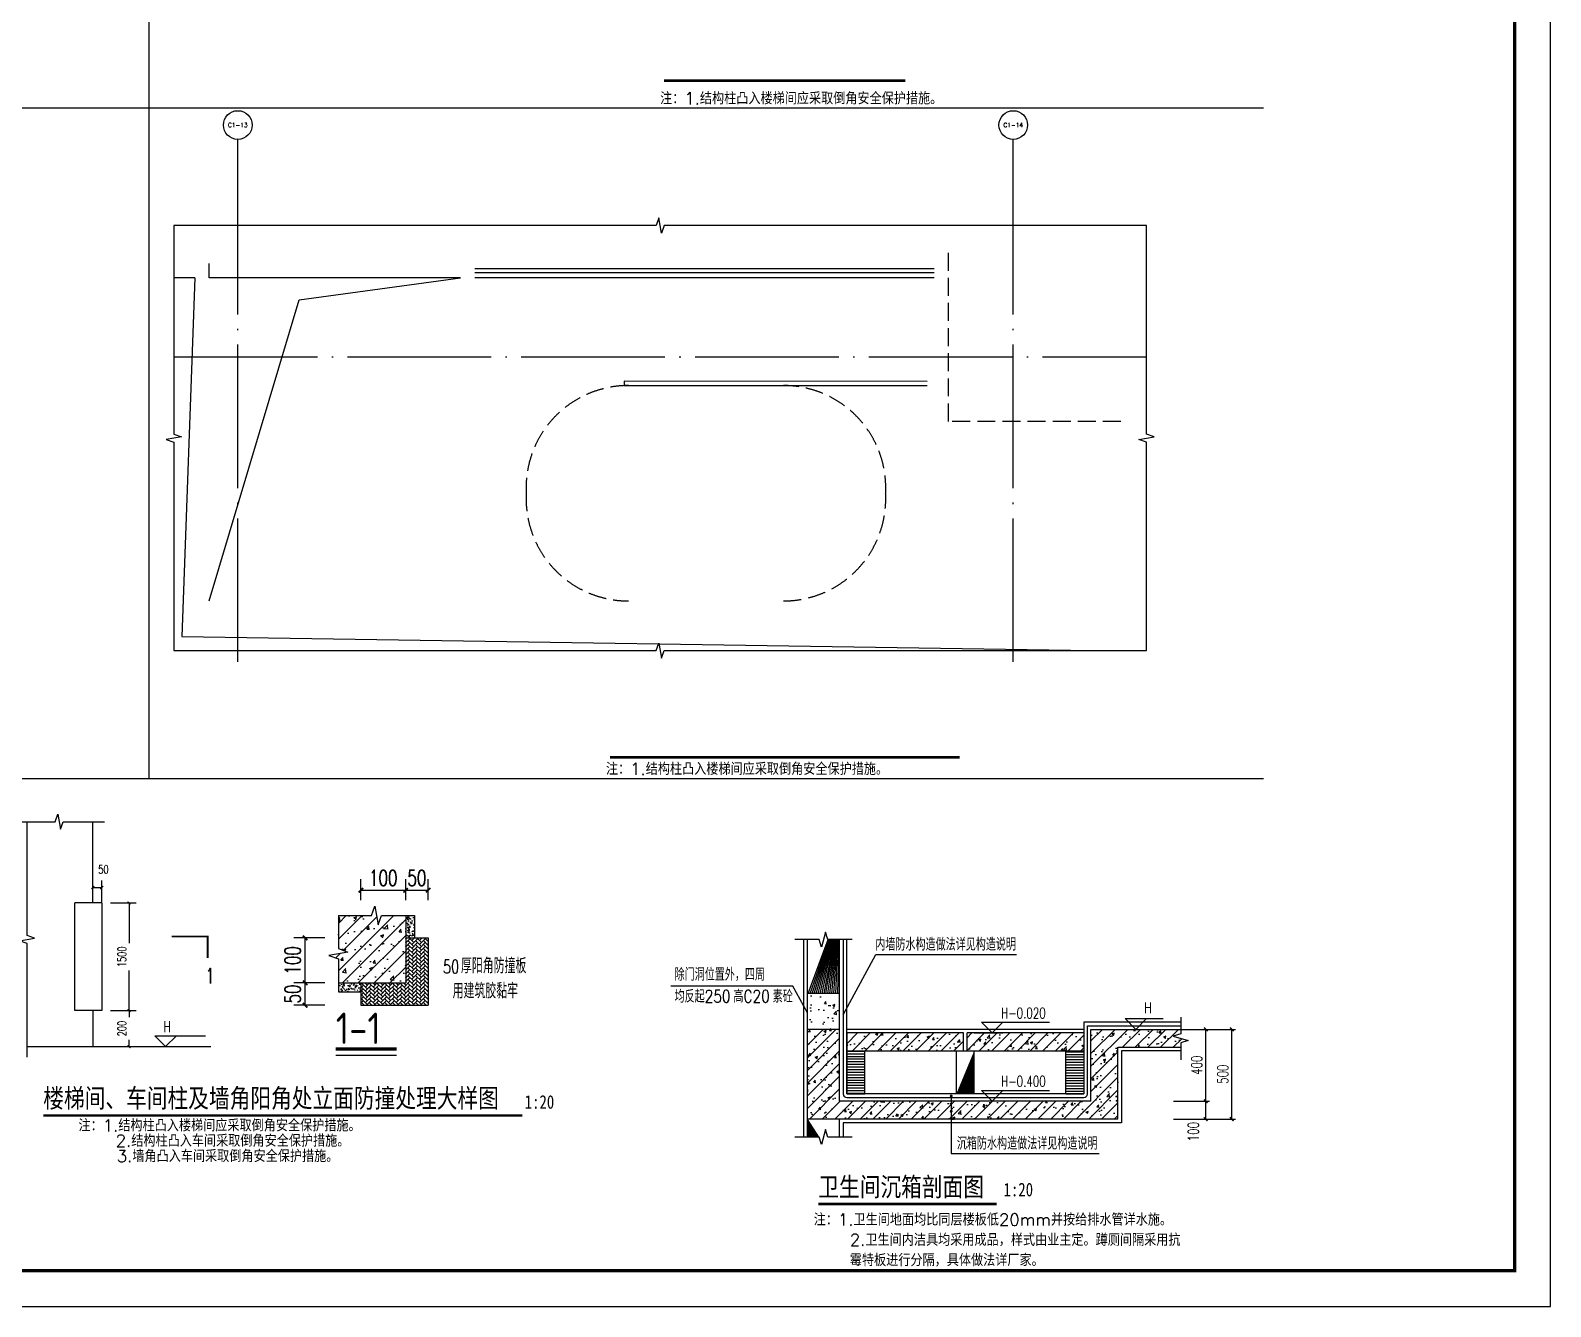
# Model space of a CAD drawing. Extents: x 6843040 to 15500510, y -6507076 to -4940511.
# Drawn here: x 7675590 to 7696762, y -6019900 to -6002124 of the extents above; entities that cross this region are included whole.
import ezdxf
from ezdxf.enums import TextEntityAlignment as Align

# ---------------------------------------------------------------- set-up
doc = ezdxf.new("R2010")
doc.units = 0
doc.header["$LTSCALE"] = 1000
doc.header["$MEASUREMENT"] = 0
doc.linetypes.add('DASH', pattern=[0.35, 0.25, -0.1])
doc.linetypes.add('DOTE', pattern=[2.4200000000000004, 2, -0.2, 0.02, -0.2])
for name, color, linetype in [('8', 8, 'Continuous'), ('AXIS', 3, 'Continuous'), ('AXIS_TEXT', 7, 'Continuous'), ('DIM_ELEV', 3, 'Continuous'), ('DIM_LEAD', 3, 'Continuous'), ('DIM_SYMB', 3, 'Continuous'), ('DOTE', 8, 'DOTE'), ('FLOOR', 9, 'Continuous'), ('plan-1', 40, 'Continuous'), ('PUB_DIM', 3, 'Continuous'), ('PUB_HACTH', 8, 'Continuous'), ('PUB_HATCH', 8, 'Continuous'), ('PUB_TEXT', 7, 'Continuous'), ('PUB_TITLE', 4, 'Continuous'), ('RAIL', 163, 'Continuous'), ('STAIR', 2, 'Continuous'), ('WALL', 1, 'Continuous'), ('WINDOW', 4, 'Continuous'), ('填充', 8, 'Continuous'), ('大样线', 5, 'Continuous'), ('砼墙线', 4, 'Continuous')]:
    doc.layers.add(name, color=color, linetype=linetype)
doc.styles.add('-宋体', font='', dxfattribs={"width": 0.8})
doc.styles.add('_HZTXT', font='SIMPLEX', dxfattribs={"width": 0.9, "bigfont": 'HZTXT'})
doc.styles.add('_TCH_AXIS', font='COMPLEX', dxfattribs={"bigfont": 'GBCBIG'})
doc.styles.add('_TCH_DIM', font='SIMPLEX', dxfattribs={"bigfont": 'GBCBIG'})
doc.styles.add('_TCH_DIM_T3', font='SIMPLEX', dxfattribs={"width": 0.7058823529411765, "bigfont": 'GBCBIG'})
doc.styles.add('_TCH_LABEL', font='COMPLEX', dxfattribs={"bigfont": 'GBCBIG'})
doc.styles.add('COMPLEX', font='COMPLEX')
doc.styles.add('DIM_FONT', font='SIMPLEX', dxfattribs={"width": 0.7, "bigfont": 'GBCBIG'})
doc.styles.get("Standard").update_dxf_attribs({"font": 'gbenor.shx', "bigfont": 'gbcbig.shx'})
doc.styles.get('-宋体').set_extended_font_data('SimSun')
doc.dimstyles.new('_TCH_ARCH&&10', dxfattribs={"dimtxt": 35, "dimasz": 10, "dimexe": 25, "dimexo": 30, "dimgap": 10, "dimtad": 1, "dimdec": 0, "dimzin": 0, "dimdsep": 46, "dimtxsty": '_TCH_DIM_T3', "dimblk": 'ARCHTICK', "dimcen": 0.09, "dimclrt": 7, "dimazin": 2, "dimtfac": 1, "dimtdec": 0, "dimtix": 1, "dimtmove": 2, "dimatfit": 3, "dimfxl": 1, "dimtolj": 1, "dimtzin": 0, "dimarcsym": 0})
doc.dimstyles.new('_TCH_ARCH&&20', dxfattribs={"dimtxt": 59.5, "dimasz": 20, "dimexe": 50, "dimexo": 60, "dimgap": 25.25, "dimtad": 1, "dimdec": 0, "dimzin": 0, "dimdsep": 46, "dimtxsty": '_TCH_DIM_T3', "dimblk": 'ARCHTICK', "dimcen": 0.09, "dimclrt": 7, "dimazin": 2, "dimtfac": 1, "dimtdec": 0, "dimtix": 1, "dimtmove": 2, "dimatfit": 3, "dimldrblk": 'ARCHTICK', "dimfxl": 1, "dimtolj": 1, "dimtzin": 0, "dimarcsym": 0})
doc.dimstyles.new('DIMN20', dxfattribs={"dimscale": 0.2, "dimtxt": 300, "dimasz": 100, "dimexe": 100, "dimexo": 100, "dimgap": 100, "dimtad": 1, "dimdec": 0, "dimzin": 0, "dimdsep": 46, "dimtxsty": 'DIM_FONT', "dimblk": 'ARCHTICK', "dimcen": 0.09, "dimclrt": 7, "dimazin": 2, "dimtfac": 1, "dimtdec": 0, "dimtix": 1, "dimtmove": 2, "dimatfit": 3, "dimldrblk": 'ARCHTICK', "dimfxl": 1, "dimtolj": 1, "dimtzin": 0, "dimarcsym": 0})
pattern_1 = [(45, (5.820766091346741e-11, 0), (-35.35533905932737, 35.35533905932738), []), (49.99999999999999, (5.820766091346741e-11, 0), (143.4520365201507, -12.55042699651902), [15, -165]), (355, (5.820766091346741e-11, 0), (-27.7502667226, 150.4384267400024), [12, -132]), (100.4514, (11.95433600002434, -1.045868000001065), (115.7018763428043, 137.8879084121907), [12.748038, -140.2284224]), (46.18420000000002, (5.820766091346741e-11, 40), (213.4482097251289, -33.10380286580362), [22.5, -247.5]), (96.6356, (17.78734900004929, 37.24133859999711), (186.9325411097407, 194.8235741800884), [19.1220576, -210.3426]), (351.1842, (5.820766091346741e-11, 40), (186.9323890267254, 194.823720185065), [18, -198]), (21, (20.00000000005821, 30), (119.3814104236923, -80.52377813306776), [15, -165]), (326.0000000000001, (20.00000000005821, 30), (48.66306638431635, 145.0300090093706), [12, -132]), (71.4514, (29.94844660005765, 23.2896788000071), (168.044525716298, 64.50609934199048), [12.748038, -140.2284224]), (37.50000000000001, (5.820766091346741e-11, 0), (2.431971063458134, 66.57877076626231), [0, -130.4, 0, -134, 0, -132.5]), (7.500000000000001, (5.820766091346741e-11, 0), (52.61390748842972, 78.88234237647205), [0, -76.39999999999999, 0, -127.4, 0, -50.5]), (327.5, (-44.59999999997672, 0), (106.7644872344818, -4.510974346875951), [0, -50, 0, -156, 0, -207]), (317.5, (-64.59999999997672, 0), (116.6372338684772, 20.02099646646354), [0, -65, 0, -103.6, 0, -147])]
pattern_2 = [(45.00000853773154, (-499014028.5553298, -2494596826.540183), (-17.67766847599119, 17.67767374434982), [])]

# ---------------------------------------------------------------- blocks, each defined once
blk = doc.blocks.new('_ArchTick')
at = {"color": 0, "linetype": 'ByBlock', "const_width": 0.4}
blk.add_lwpolyline([(-0.5, -0.5), (0.5, 0.5)], dxfattribs=at)
blk = doc.blocks.new('*D105')
at = {"layer": 'Defpoints', "color": 0, "transparency": 16777216}
for p in [(115.4032438027207, 442.4975607378876), (189.5479065293912, 442.4975607378876), (189.5479065293912, 392.4975607378876)]:
    blk.add_point(p, dxfattribs=at)
at = {"layer": 'PUB_DIM', "color": 0, "lineweight": -2, "transparency": 16777216}
for p, q in [((159.5479065293912, 442.4975607378876), (90.40324380272072, 442.4975607378876)), ((115.4032438027208, 392.4975607378876), (115.4032438027207, 442.4975607378876)), ((159.5479065293912, 392.4975607378876), (90.40324380272074, 392.4975607378876))]:
    blk.add_line(p, q, dxfattribs=at)
at = {"layer": 'PUB_DIM', "color": 0, "lineweight": -2, "transparency": 16777216, "xscale": 10, "yscale": 10, "zscale": 10}
for p, rotation in [((115.4032438027207, 442.4975607378876), 90), ((115.4032438027208, 392.4975607378876), 270)]:
    blk.add_blockref('_ArchTick', p, dxfattribs=dict(at, rotation=rotation))
at = {"layer": 'PUB_DIM', "color": 7, "transparency": 16777216, "insert": (87.90324380085804, 417.4975607378874), "char_height": 35, "attachment_point": 5, "rotation": 90, "style": '_TCH_DIM_T3'}
blk.add_mtext('\\A1;50', dxfattribs=at)
blk = doc.blocks.new('*D106')
at = {"layer": 'Defpoints', "color": 0, "transparency": 16777216}
for p in [(115.4032438027207, 542.4975607378876), (189.5479065293912, 542.4975607378876), (189.5479065293912, 442.4975607378876)]:
    blk.add_point(p, dxfattribs=at)
at = {"layer": 'PUB_DIM', "color": 0, "lineweight": -2, "transparency": 16777216}
for p, q in [((159.5479065293912, 542.4975607378876), (90.40324380272072, 542.4975607378876)), ((115.4032438027208, 442.4975607378876), (115.4032438027207, 542.4975607378876)), ((159.5479065293912, 442.4975607378876), (90.40324380272074, 442.4975607378876))]:
    blk.add_line(p, q, dxfattribs=at)
at = {"layer": 'PUB_DIM', "color": 0, "lineweight": -2, "transparency": 16777216, "xscale": 10, "yscale": 10, "zscale": 10}
for p, rotation in [((115.4032438027207, 542.4975607378876), 90), ((115.4032438027208, 442.4975607378876), 270)]:
    blk.add_blockref('_ArchTick', p, dxfattribs=dict(at, rotation=rotation))
at = {"layer": 'PUB_DIM', "color": 7, "transparency": 16777216, "insert": (87.90324380085804, 492.4975607378874), "char_height": 35, "attachment_point": 5, "rotation": 90, "style": '_TCH_DIM_T3'}
blk.add_mtext('\\A1;100', dxfattribs=at)
blk = doc.blocks.new('*D107')
at = {"layer": 'Defpoints', "color": 0, "transparency": 16777216}
for p in [(389.5479065293912, 648.8008832680061), (339.5479065293912, 596.6834964697482), (389.5479065293912, 596.6834964697482)]:
    blk.add_point(p, dxfattribs=at)
at = {"layer": 'PUB_DIM', "color": 0, "lineweight": -2, "transparency": 16777216}
for p, q in [((339.5479065293912, 626.6834964697482), (339.5479065293912, 673.8008832680061)), ((339.5479065293912, 648.8008832680061), (389.5479065293912, 648.8008832680061)), ((389.5479065293912, 626.6834964697482), (389.5479065293912, 673.8008832680061))]:
    blk.add_line(p, q, dxfattribs=at)
at = {"layer": 'PUB_DIM', "color": 0, "lineweight": -2, "transparency": 16777216, "xscale": 10, "yscale": 10, "zscale": 10, "rotation": 180}
blk.add_blockref('_ArchTick', (339.5479065293912, 648.8008832680061), dxfattribs=at)
at = {"layer": 'PUB_DIM', "color": 0, "lineweight": -2, "transparency": 16777216, "xscale": 10, "yscale": 10, "zscale": 10}
blk.add_blockref('_ArchTick', (389.5479065293912, 648.8008832680061), dxfattribs=at)
at = {"layer": 'PUB_DIM', "color": 7, "transparency": 16777216, "insert": (364.5479065293912, 676.3008832680061), "char_height": 35, "attachment_point": 5, "style": '_TCH_DIM_T3'}
blk.add_mtext('\\A1;50', dxfattribs=at)
blk = doc.blocks.new('*D108')
at = {"layer": 'Defpoints', "color": 0, "transparency": 16777216}
for p in [(339.5479065293912, 648.8008832680061), (239.5479065293912, 596.6834964697482), (339.5479065293912, 596.6834964697482)]:
    blk.add_point(p, dxfattribs=at)
at = {"layer": 'PUB_DIM', "color": 0, "lineweight": -2, "transparency": 16777216}
for p, q in [((239.5479065293912, 626.6834964697482), (239.5479065293912, 673.8008832680061)), ((239.5479065293912, 648.8008832680061), (339.5479065293912, 648.8008832680061)), ((339.5479065293912, 626.6834964697482), (339.5479065293912, 673.8008832680061))]:
    blk.add_line(p, q, dxfattribs=at)
at = {"layer": 'PUB_DIM', "color": 0, "lineweight": -2, "transparency": 16777216, "xscale": 10, "yscale": 10, "zscale": 10, "rotation": 180}
blk.add_blockref('_ArchTick', (239.5479065293912, 648.8008832680061), dxfattribs=at)
at = {"layer": 'PUB_DIM', "color": 0, "lineweight": -2, "transparency": 16777216, "xscale": 10, "yscale": 10, "zscale": 10}
blk.add_blockref('_ArchTick', (339.5479065293912, 648.8008832680061), dxfattribs=at)
at = {"layer": 'PUB_DIM', "color": 7, "transparency": 16777216, "insert": (289.5479065293912, 676.3008832680061), "char_height": 35, "attachment_point": 5, "style": '_TCH_DIM_T3'}
blk.add_mtext('\\A1;100', dxfattribs=at)
blk = doc.blocks.new('*D99')
at = {"layer": 'Defpoints', "color": 0, "transparency": 16777216}
for p in [(966902.7084769956, -5043380.777238806), (966840.208476996, -5043543.171070169), (966902.7084769956, -5043543.171070169)]:
    blk.add_point(p, dxfattribs=at)
at = {"layer": 'PUB_DIM', "color": 0, "lineweight": -2, "transparency": 16777216}
for p, q in [((966840.208476996, -5043483.171070169), (966840.208476996, -5043330.777238806)), ((966840.208476996, -5043380.777238806), (966902.7084769956, -5043380.777238806)), ((966902.7084769956, -5043483.171070169), (966902.7084769956, -5043330.777238806))]:
    blk.add_line(p, q, dxfattribs=at)
at = {"layer": 'PUB_DIM', "color": 0, "lineweight": -2, "transparency": 16777216, "xscale": 20, "yscale": 20, "zscale": 20, "rotation": 180}
blk.add_blockref('_ArchTick', (966840.208476996, -5043380.777238806), dxfattribs=at)
at = {"layer": 'PUB_DIM', "color": 0, "lineweight": -2, "transparency": 16777216, "xscale": 20, "yscale": 20, "zscale": 20}
blk.add_blockref('_ArchTick', (966902.7084769956, -5043380.777238806), dxfattribs=at)
at = {"layer": 'PUB_DIM', "color": 7, "transparency": 16777216, "insert": (966914.7664951375, -5043254.241280966), "char_height": 59.5, "attachment_point": 5, "style": '_TCH_DIM_T3'}
blk.add_mtext('\\A1;50', dxfattribs=at)
blk = doc.blocks.new('*D97')
at = {"layer": 'Defpoints', "color": 0, "transparency": 16777216}
for p in [(966902.708476996, -5043488.149895636), (967092.7588534127, -5043488.149895636), (966902.708476996, -5044238.149895636)]:
    blk.add_point(p, dxfattribs=at)
at = {"layer": 'PUB_DIM', "color": 0, "lineweight": -2, "transparency": 16777216}
for p, q in [((966962.708476996, -5043488.149895636), (967142.7588534127, -5043488.149895636)), ((967092.7588534127, -5043488.149895636), (967092.7588534127, -5043767.899895635)), ((967092.7588534127, -5044238.149895636), (967092.7588534127, -5043958.399895635)), ((966962.708476996, -5044238.149895636), (967142.7588534127, -5044238.149895636))]:
    blk.add_line(p, q, dxfattribs=at)
at = {"layer": 'PUB_DIM', "color": 0, "lineweight": -2, "transparency": 16777216, "xscale": 20, "yscale": 20, "zscale": 20}
for p, rotation in [((967092.7588534127, -5043488.149895636), 90), ((967092.7588534127, -5044238.149895636), 270)]:
    blk.add_blockref('_ArchTick', p, dxfattribs=dict(at, rotation=rotation))
at = {"layer": 'PUB_DIM', "color": 7, "transparency": 16777216, "insert": (967043.0088534108, -5043863.149895635), "char_height": 59.5, "attachment_point": 5, "rotation": 90, "style": '_TCH_DIM_T3'}
blk.add_mtext('\\A1;1500', dxfattribs=at)
blk = doc.blocks.new('*D98')
at = {"layer": 'Defpoints', "color": 0, "transparency": 16777216}
for p in [(966902.708476996, -5044238.149895636), (967092.7588534127, -5044238.149895636), (966902.708476996, -5044488.149895636)]:
    blk.add_point(p, dxfattribs=at)
at = {"layer": 'PUB_DIM', "color": 0, "lineweight": -2, "transparency": 16777216}
for p, q in [((966962.708476996, -5044238.149895636), (967142.7588534127, -5044238.149895636)), ((967092.7588534127, -5044238.149895636), (967092.7588534127, -5044283.899895635)), ((967092.7588534127, -5044488.149895636), (967092.7588534127, -5044442.399895635)), ((966962.708476996, -5044488.149895636), (967142.7588534127, -5044488.149895636))]:
    blk.add_line(p, q, dxfattribs=at)
at = {"layer": 'PUB_DIM', "color": 0, "lineweight": -2, "transparency": 16777216, "xscale": 20, "yscale": 20, "zscale": 20}
for p, rotation in [((967092.7588534127, -5044238.149895636), 90), ((967092.7588534127, -5044488.149895636), 270)]:
    blk.add_blockref('_ArchTick', p, dxfattribs=dict(at, rotation=rotation))
at = {"layer": 'PUB_DIM', "color": 7, "transparency": 16777216, "insert": (967043.0088534108, -5044363.149895635), "char_height": 59.5, "attachment_point": 5, "rotation": 90, "style": '_TCH_DIM_T3'}
blk.add_mtext('\\A1;200', dxfattribs=at)
blk = doc.blocks.new('*D77')
at = {"layer": 'Defpoints', "color": 0, "transparency": 16777216}
for p in [(135226.0648621917, -611188.3228359225), (135425.6376729014, -611188.3228359225), (135226.0648621917, -611288.3228359225)]:
    blk.add_point(p, dxfattribs=at)
at = {"layer": 'PUB_DIM', "color": 0, "lineweight": -2, "transparency": 16777216}
for p, q in [((135246.0648621917, -611188.3228359225), (135445.6376729014, -611188.3228359225)), ((135425.6376729014, -611288.3228359225), (135425.6376729014, -611188.3228359225)), ((135246.0648621917, -611288.3228359225), (135445.6376729014, -611288.3228359225))]:
    blk.add_line(p, q, dxfattribs=at)
at = {"layer": 'PUB_DIM', "color": 0, "lineweight": -2, "transparency": 16777216, "xscale": 20, "yscale": 20, "zscale": 20}
for p, rotation in [((135425.6376729014, -611188.3228359225), 90), ((135425.6376729014, -611288.3228359225), 270)]:
    blk.add_blockref('_ArchTick', p, dxfattribs=dict(at, rotation=rotation))
at = {"layer": 'PUB_DIM', "color": 7, "transparency": 16777216, "insert": (135356.6376729012, -611358.3228359222), "char_height": 60, "attachment_point": 5, "rotation": 90, "style": 'DIM_FONT'}
blk.add_mtext('\\A1;100', dxfattribs=at)
blk = doc.blocks.new('*D78')
at = {"layer": 'Defpoints', "color": 0, "transparency": 16777216}
for p in [(135226.0648621917, -610788.3227162363), (135425.6376729014, -610788.3227162363), (135226.0648621917, -611188.3228359225)]:
    blk.add_point(p, dxfattribs=at)
at = {"layer": 'PUB_DIM', "color": 0, "lineweight": -2, "transparency": 16777216}
for p, q in [((135246.0648621917, -610788.3227162363), (135445.6376729014, -610788.3227162363)), ((135425.6376729014, -611188.3228359225), (135425.6376729014, -610788.3227162363)), ((135246.0648621917, -611188.3228359225), (135445.6376729014, -611188.3228359225))]:
    blk.add_line(p, q, dxfattribs=at)
at = {"layer": 'PUB_DIM', "color": 0, "lineweight": -2, "transparency": 16777216, "xscale": 20, "yscale": 20, "zscale": 20}
for p, rotation in [((135425.6376729014, -610788.3227162363), 90), ((135425.6376729014, -611188.3228359225), 270)]:
    blk.add_blockref('_ArchTick', p, dxfattribs=dict(at, rotation=rotation))
at = {"layer": 'PUB_DIM', "color": 7, "transparency": 16777216, "insert": (135375.6376729013, -610988.3227760792), "char_height": 60, "attachment_point": 5, "rotation": 90, "style": 'DIM_FONT'}
blk.add_mtext('\\A1;400', dxfattribs=at)
blk = doc.blocks.new('*D79')
at = {"layer": 'Defpoints', "color": 0, "transparency": 16777216}
for p in [(135226.0648621917, -610788.3227162363), (135570.6319719556, -610788.3227162363), (135226.0648621917, -611288.3228359225)]:
    blk.add_point(p, dxfattribs=at)
at = {"layer": 'PUB_DIM', "color": 0, "lineweight": -2, "transparency": 16777216}
for p, q in [((135246.0648621917, -610788.3227162363), (135590.6319719556, -610788.3227162363)), ((135570.6319719556, -611288.3228359225), (135570.6319719556, -610788.3227162363)), ((135246.0648621917, -611288.3228359225), (135590.6319719556, -611288.3228359225))]:
    blk.add_line(p, q, dxfattribs=at)
at = {"layer": 'PUB_DIM', "color": 0, "lineweight": -2, "transparency": 16777216, "xscale": 20, "yscale": 20, "zscale": 20}
for p, rotation in [((135570.6319719556, -610788.3227162363), 90), ((135570.6319719556, -611288.3228359225), 270)]:
    blk.add_blockref('_ArchTick', p, dxfattribs=dict(at, rotation=rotation))
at = {"layer": 'PUB_DIM', "color": 7, "transparency": 16777216, "insert": (135520.6319719554, -611038.3227760792), "char_height": 60, "attachment_point": 5, "rotation": 90, "style": 'DIM_FONT'}
blk.add_mtext('\\A1;500', dxfattribs=at)
blk = doc.blocks.new('_AXISO')
blk.add_circle((0, 0), 0.5)
at = {"layer": 'AXIS_TEXT', "style": 'COMPLEX', "width": 1.041666666666667}
blk.add_attdef('A', text='', height=0.56, dxfattribs=at).set_placement((-0.25, -0.28), (0.25, -0.28), align=Align.FIT)
blk = doc.blocks.new('A$C58422920')
at = {"layer": 'PUB_HATCH'}
h = blk.add_hatch(dxfattribs=at)
h.set_pattern_fill('AR-CONC', color=256, scale=10, style=0)
h.set_pattern_definition([(49.99999999999999, (-70316.36678983807, 7042.374811181449), (18.2184668996004, -1.593908553890308), [1.905, -20.955]), (355, (-70316.36678983807, 7042.374811181449), (-3.524282597566698, 19.105664288218), [1.524000000000001, -16.76400000000001]), (100.451, (-70314.84858983825, 7042.241986181471), (14.69425016659592, 17.51166878202919), [1.619, -17.809]), (46.18420000000002, (-70316.36678983807, 7047.454811181291), (27.10790408921299, -4.204232793272713), [2.857499999999999, -31.4325]), (96.63559999999993, (-70314.1077998383, 7047.104461181327), (23.74042344662372, 24.74255558900492), [2.428499999999999, -26.71349999999999]), (351.1840000000001, (-70316.36678983807, 7047.454811181291), (23.74046058139339, 24.74251178605977), [2.286, -25.146]), (21, (-70313.82678983803, 7046.184811181272), (15.16148798353833, -10.22655185167625), [1.905, -20.955]), (326.0000000000001, (-70313.82678983803, 7046.184811181272), (6.180202834764708, 18.41879661223193), [1.524, -16.764]), (71.4514, (-70312.56333983806, 7045.332601181348), (21.34164907701244, 8.192285771605745), [1.619, -17.809]), (37.50000000000001, (-70316.36678983807, 7042.374811181449), (0.308860325059182, 8.455503887315311), [0, -16.5608, 0, -17.018, 0, -16.8275]), (7.499999999999998, (-70316.36678983807, 7042.374811181449), (6.681966251030574, 10.01805748181195), [0, -9.7028, 0, -16.1798, 0, -6.4135]), (327.5, (-70322.03098983807, 7042.374811181449), (13.55905951668714, -0.5728743992673446), [0, -6.350000000000001, 0, -19.81200000000001, 0, -26.28900000000001]), (317.5, (-70324.5709898381, 7042.374811181449), (14.8129181386018, 2.542649103333302), [0, -8.255, 0, -13.1572, 0, -18.669])])
h.paths.add_polyline_path([(359.5479065293912, 592.4975607378874), (339.5479065293912, 592.4975607378874), (339.5479065293912, 542.4975607378874), (359.5479065293912, 542.4975607378874)])
h.paths.add_polyline_path([(239.5479065291584, 422.4975607378874), (239.5479065291584, 442.4975607378874), (189.5479065293912, 442.4975607378874), (189.5479065293912, 422.4975607378874)])
at = {"layer": '填充'}
h = blk.add_hatch(dxfattribs=at)
h.set_pattern_fill('钢筋混凝土', color=256, scale=10, style=0)
h.set_pattern_definition([(45, (-70316.36678983807, 7042.374811181449), (-17.67766952966369, 17.67766952966369), []), (49.99999999999999, (-70316.36678983807, 7042.374811181449), (71.72601826007535, -6.275213498259511), [7.5, -82.5]), (355, (-70316.36678983807, 7042.374811181449), (-13.8751333613, 75.21921337000119), [6.000000000000003, -66.00000000000003]), (100.4513999999999, (-70310.389621838, 7041.851877181325), (57.85093817140216, 68.94395420609536), [6.374018999999997, -70.11421119999997]), (46.18420000000002, (-70316.36678983807, 7062.374811181449), (106.7241048625645, -16.55190143290181), [11.25, -123.75]), (96.63559999999993, (-70307.47311533801, 7060.995480481419), (93.46627055487033, 97.41178709004417), [9.561028799999994, -105.1713]), (351.1842, (-70316.36678983807, 7062.374811181449), (93.46619451336272, 97.41186009253246), [9.000000000000004, -99.00000000000004]), (21, (-70306.36678983807, 7057.374811181449), (59.69070521184616, -40.26188906653388), [7.5, -82.5]), (326.0000000000001, (-70306.36678983807, 7057.374811181449), (24.33153319215817, 72.5150045046853), [6, -66]), (71.4514, (-70301.39256653818, 7054.019650581293), (84.02226285814899, 32.25304967099524), [6.374019000000003, -70.11421120000003]), (37.50000000000001, (-70316.36678983807, 7042.374811181449), (1.215985531729067, 33.28938538313115), [0, -65.19999999999999, 0, -67, 0, -66.25]), (7.499999999999998, (-70316.36678983807, 7042.374811181449), (26.30695374421486, 39.44117118823603), [0, -38.2, 0, -63.7, 0, -25.25]), (327.5, (-70338.66678983811, 7042.374811181449), (53.38224361724091, -2.25548717343798), [0, -25.00000000000001, 0, -78.00000000000003, 0, -103.5]), (317.5, (-70348.66678983811, 7042.374811181449), (58.31861693423862, 10.01049823323176), [0, -32.5, 0, -51.8, 0, -73.5])])
h.paths.add_polyline_path([(339.5479065293912, 592.4975607378874), (285.7979065293912, 592.4975607378874), (278.3470146385953, 571.4975607378874), (270.9412814488169, 613.4975607378874), (263.2979065293912, 592.4975607378874), (189.5479065293912, 592.4975607378874), (189.5479065293912, 518.7475607378874), (210.5479065293912, 511.1041858182289), (168.5479065293912, 503.6984526285669), (189.5479065293912, 496.2475607378874), (189.5479065293912, 442.4975607378874), (339.5479065293912, 442.4975607378874)])
h = blk.add_hatch(dxfattribs=at)
h.set_pattern_fill('AR-HBONE', color=256, scale=10, style=0)
h.set_pattern_definition([(45, (-70316.36678983807, 7042.374811181449), (5.551115123125783e-16, 8.621045876226388), [18.28800000000001, -6.096000000000003]), (135, (-70312.05626983801, 7046.685331181274), (5.551115123125783e-16, 8.621045876226388), [18.288, -6.095999999999998])])
h.paths.add_polyline_path([(389.5479065293912, 392.4975607378874), (389.5479065293912, 542.4975607378874), (339.5479065293912, 542.4975607378874), (339.5479065293912, 442.4975607378874), (239.5479065291584, 442.4975607378874), (239.5479065293912, 392.4975607378874)])
at = {"layer": 'DIM_SYMB'}
for points in [[(189.5479065293912, 592.4975607378874), (263.2979065293912, 592.4975607378874), (270.9412814488169, 613.4975607378874), (278.3470146385953, 571.4975607378874), (285.7979065293912, 592.4975607378874), (359.5479065293912, 592.4975607378874)], [(189.5479065293912, 592.4975607378874), (189.5479065293912, 518.7475607378874), (210.5479065293912, 511.1041858182289), (168.5479065293912, 503.6984526285669), (189.5479065293912, 496.2475607378874), (189.5479065293912, 422.4975607378874)], [(183.7950160696637, 281.095024382812), (319.1735147556756, 281.095024382812)]]:
    blk.add_lwpolyline(points, dxfattribs=at)
blk.add_lwpolyline([(624.676319015678, 453.1829575120937, 0, 0, 0), (387.3182408241555, 453.1829575120937, 8.000000000000002, 0, 0), (357.3182408241555, 453.1829575120937, 0, 0, 0)], format="xyseb", dxfattribs=at)
at = {"layer": 'DIM_SYMB', "const_width": 7}
blk.add_lwpolyline([(183.7950160696637, 295.095024382812), (319.1735147556756, 295.095024382812)], dxfattribs=at)
at = {"layer": 'WALL'}
for p in [(339.5479065293912, 592.4975607378874), (189.5479065293912, 442.4975607378874)]:
    blk.add_line(p, (339.5479065293912, 442.4975607378874), dxfattribs=at)
at = {"layer": '大样线'}
for p, q in [((339.5479065293912, 592.4975607378874), (359.5479065293912, 592.4975607378874)), ((359.5479065293912, 592.4975607378874), (359.5479065293912, 542.4975607378874)), ((339.5479065293912, 542.4975607378874), (389.5479065293912, 542.4975607378874)), ((389.5479065293912, 542.4975607378874), (389.5479065293912, 392.4975607378874)), ((189.5479065293912, 442.4975607378874), (189.5479065293912, 422.4975607378874)), ((239.5479065291584, 442.4975607378874), (239.5479065293912, 392.4975607378874)), ((189.5479065293912, 422.4975607378874), (239.5479065291584, 422.4975607378874)), ((239.5479065293912, 392.4975607378874), (389.5479065293912, 392.4975607378874))]:
    blk.add_line(p, q, dxfattribs=at)
at = {"layer": 'PUB_TEXT', "style": '_TCH_DIM', "width": 0.7058823529411765}
blk.add_text('50', height=29.75, dxfattribs=at).set_placement((422.6942736364435, 463.6829575120937))
at = {"layer": 'PUB_TEXT', "style": '_TCH_DIM'}
for s, p in [('厚阳角防撞板', (462.6942736364435, 463.6829575120937)), ('用建筑胶黏牢', (444.1836353384424, 407.6829575120937))]:
    blk.add_text(s, height=33.75886524822695, dxfattribs=at).set_placement(p)
at = {"layer": 'PUB_TEXT'}
blk.add_text('1-1', height=70, dxfattribs=at).set_placement((183.7950160696637, 306.1783577161841))
at = {"layer": 'PUB_DIM'}
for base, p1, p2, angle, picture, middle in [((339.5479065293912, 648.8008832680061), (239.5479065293912, 596.6834964697482), (339.5479065293912, 596.6834964697482), 0, '*D108', (289.5479065293912, 676.3008832680061)), ((389.5479065293912, 648.8008832680061), (339.5479065293912, 596.6834964697482), (389.5479065293912, 596.6834964697482), 0, '*D107', (364.5479065293912, 676.3008832680061)), ((115.4032438027207, 542.4975607378876), (189.5479065293912, 442.4975607378874), (189.5479065293912, 542.4975607378874), 90, '*D106', (87.90324380085804, 492.4975607378874)), ((115.4032438027207, 442.4975607378876), (189.5479065293912, 392.4975607378874), (189.5479065293912, 442.4975607378874), 90, '*D105', (87.90324380085804, 417.4975607378874))]:
    dim = blk.add_linear_dim(base=base, p1=p1, p2=p2, angle=angle, dimstyle='_TCH_ARCH&&10', dxfattribs=at)
    dim.commit()
    dim.dimension.update_dxf_attribs({"geometry": picture, "text_midpoint": middle, "dimtype": 129})
blk = doc.blocks.new('87Q7R')
at = {"layer": 'DIM_ELEV'}
for p, q in [((967347.8092298242, -5044488.149895635), (967272.8092298242, -5044413.149895635)), ((967272.8092298242, -5044413.149895635), (967625.2899970743, -5044413.149895635)), ((967347.8092298242, -5044488.149895635), (967422.8092298242, -5044413.149895635)), ((967172.8092298242, -5044488.149895635), (967422.8092298242, -5044488.149895635))]:
    blk.add_line(p, q, dxfattribs=at)
at = {"layer": 'DIM_SYMB'}
for points in [[(966289.4087013314, -5042922.777985176), (966577.6645368226, -5042922.777985176), (966596.7729741214, -5042870.277985176), (966615.2873070957, -5042975.277985176), (966633.9145368226, -5042922.777985176), (966922.1703723138, -5042922.777985176)], [(966383.1587013314, -5044561.157045392), (966383.1587013314, -5043770.092515284), (966330.6587013314, -5043750.984077985), (966435.6587013314, -5043732.469745011), (966383.1587013314, -5043713.842515284), (966383.1587013314, -5042922.777985176)]]:
    blk.add_lwpolyline(points, dxfattribs=at)
at = {"layer": 'DIM_SYMB', "const_width": 12.5}
for points in [[(965987.442863517, -5043871.086158451), (965987.442863517, -5043721.086158451), (966237.442863517, -5043721.086158451)], [(967390.7061758311, -5043721.086158451), (967640.7061758311, -5043721.086158451), (967640.7061758311, -5043871.086158451)]]:
    blk.add_lwpolyline(points, dxfattribs=at)
at = {"layer": 'WINDOW'}
for p, q in [((966715.2084769956, -5044238.149895635), (966715.2084769956, -5043488.149895635)), ((966902.7084769956, -5043488.149895635), (966715.2084769956, -5043488.149895635)), ((966902.7084769956, -5043488.149895635), (966902.7084769956, -5044238.149895635)), ((966902.7084769956, -5044238.149895635), (966715.2084769956, -5044238.149895635))]:
    blk.add_line(p, q, dxfattribs=at)
at = {"layer": '大样线'}
for p, q in [((966840.2084769956, -5043488.149895635), (966840.2084769956, -5042922.777985176)), ((966840.2084769956, -5044238.149895635), (966840.2084769956, -5044488.149895635)), ((966383.1587013314, -5044488.149895635), (967663.6035910412, -5044488.149895635))]:
    blk.add_line(p, q, dxfattribs=at)
at = {"layer": '砼墙线', "xscale": 3.125, "yscale": 3.125, "zscale": 3.125}
blk.add_blockref('A$C58422920', (967958.3935928107, -5045427.195470174), dxfattribs=at)
at = {"layer": 'PUB_TEXT', "width": 0.7058823529411765}
for s, height, style, p in [('1', 106.25, '_TCH_LABEL', (965971.3714349456, -5044049.211158451)), ('1', 106.25, '_TCH_LABEL', (967624.6347472603, -5044049.211158451)), ('H', 74.375, '_TCH_DIM', (967334.3190476401, -5044386.899895635))]:
    blk.add_text(s, height=height, dxfattribs=dict(at, style=style)).set_placement(p)
at = {"layer": 'PUB_DIM'}
for base, p1, p2, angle, text, picture, middle in [((966902.7084769956, -5043380.777238806), (966840.208476996, -5043543.171070169), (966902.7084769956, -5043543.171070169), 0, '50', '*D99', (966914.7664951375, -5043254.241280966)), ((967092.7588534127, -5043488.149895636), (966902.7084769956, -5044238.149895635), (966902.7084769956, -5043488.149895635), 90, '1500', '*D97', (967043.0088534108, -5043863.149895635)), ((967092.7588534127, -5044238.149895636), (966902.7084769956, -5044488.149895635), (966902.7084769956, -5044238.149895635), 90, '200', '*D98', (967043.0088534108, -5044363.149895635))]:
    dim = blk.add_linear_dim(base=base, p1=p1, p2=p2, angle=angle, text=text, dimstyle='_TCH_ARCH&&20', dxfattribs=at)
    dim.commit()
    dim.dimension.update_dxf_attribs({"geometry": picture, "text_midpoint": middle, "dimtype": 129})
blk = doc.blocks.new('cx')
at = {"layer": '8'}
h = blk.add_hatch(dxfattribs=at)
h.set_pattern_fill('ANSI31', color=256, scale=499.9999999999999, angle=-4.143372194634939e-12, style=0)
h.set_pattern_definition(pattern_2)
edge = h.paths.add_edge_path()
edge.add_line((133386.0649754405, -610588.3226690292), (133206.0649861693, -610588.3226690292))
edge.add_line((133386.0649753809, -610588.3226690292), (133386.0649753809, -610288.3225975037))
edge.add_line((133386.0649753809, -610288.3225975037), (133321.0649793148, -610288.3225975037))
edge.add_line((133321.0649792552, -610288.3225975037), (133307.6034415364, -610246.0148949623))
edge.add_line((133307.6034415364, -610246.0148944855), (133284.526519835, -610330.6302986145))
edge.add_line((133284.5265198946, -610330.6302986145), (133271.064982295, -610288.3225970268))
edge.add_line((133271.0649823546, -610288.3225975037), (133206.0649861693, -610288.3225975037))
edge.add_line((133206.0649861693, -610288.3225975037), (133206.0649861693, -610588.3226690292))
h = blk.add_hatch(dxfattribs=at)
h.set_pattern_fill('ANSI31', color=256, scale=499.9999999999999, angle=-4.143372194634939e-12, style=0)
h.set_pattern_definition(pattern_2)
edge = h.paths.add_edge_path()
edge.add_line((134646.064900279, -610908.3227453232), (134746.0648943186, -610908.3227453232))
edge.add_line((134646.0649003386, -610908.3227453232), (134646.0649003386, -611148.3228025436))
edge.add_line((134646.0649003386, -611148.3228025436), (134746.0648943782, -611148.3228025436))
edge.add_line((134746.0648943186, -611148.3228025436), (134746.0648943186, -610908.3227453232))
edge = h.paths.add_edge_path()
edge.add_line((134136.0649306774, -611148.3228025436), (134036.0649366379, -611148.3228025436))
edge.add_line((134136.0649306178, -611148.3228025436), (134136.0649306178, -610908.3227453232))
edge.add_line((134136.0649306178, -610908.3227453232), (134036.0649365783, -610908.3227453232))
edge.add_line((134036.0649366379, -610908.3227453232), (134036.0649366379, -611148.3228025436))
edge = h.paths.add_edge_path()
edge.add_line((133526.0649670362, -611148.3228025436), (133426.0649729967, -611148.3228025436))
edge.add_line((133526.0649670959, -611148.3228025436), (133526.0649670959, -610908.3227453232))
edge.add_line((133526.0649670959, -610908.3227453232), (133426.0649730563, -610908.3227453232))
edge.add_line((133426.0649729967, -610908.3227453232), (133426.0649729967, -611148.3228025436))
h = blk.add_hatch(dxfattribs=at)
h.set_pattern_fill('ANSI31', color=256, scale=499.9999999999999, angle=-4.143372194634939e-12, style=0)
h.set_pattern_definition(pattern_2)
h.paths.add_polyline_path([(133206.0649861693, -611288.3228359222), (133206.0649861693, -611388.3228597641), (133271.0649823546, -611388.3228597641), (133284.5265198946, -611430.6305613518), (133307.6034415364, -611346.0151572227), (133321.0649792552, -611388.3228597641), (133386.0649753809, -611388.3228597641), (133386.0649753809, -611288.3228359222)])
at = {"layer": 'PUB_HACTH'}
h = blk.add_hatch(dxfattribs=at)
h.set_pattern_fill('混凝土', color=256, scale=20, style=0)
h.set_pattern_definition([(49.99999999999999, (5.820766091346741e-11, 0), (143.4520365201507, -12.55042699651902), [15, -165]), (355, (5.820766091346741e-11, 0), (-27.7502667226, 150.4384267400024), [12, -132]), (100.4514, (11.95433600002434, -1.045868000001065), (115.7018763428043, 137.8879084121907), [12.748038, -140.2284224]), (46.18420000000002, (5.820766091346741e-11, 40), (213.4482097251289, -33.10380286580362), [22.5, -247.5]), (96.6356, (17.78734900004929, 37.24133859999711), (186.9325411097407, 194.8235741800884), [19.1220576, -210.3426]), (351.1842, (5.820766091346741e-11, 40), (186.9323890267254, 194.823720185065), [18, -198]), (21, (20.00000000005821, 30), (119.3814104236923, -80.52377813306776), [15, -165]), (326.0000000000001, (20.00000000005821, 30), (48.66306638431635, 145.0300090093706), [12, -132]), (71.4514, (29.94844660005765, 23.2896788000071), (168.044525716298, 64.50609934199048), [12.748038, -140.2284224]), (37.50000000000001, (5.820766091346741e-11, 0), (2.431971063458134, 66.57877076626231), [0, -130.4, 0, -134, 0, -132.5]), (7.500000000000001, (5.820766091346741e-11, 0), (52.61390748842972, 78.88234237647205), [0, -76.39999999999999, 0, -127.4, 0, -50.5]), (327.5, (-44.59999999997672, 0), (106.7644872344818, -4.510974346875951), [0, -50, 0, -156, 0, -207]), (317.5, (-64.59999999997672, 0), (116.6372338684772, 20.02099646646354), [0, -65, 0, -103.6, 0, -147])])
h.paths.add_polyline_path([(133206.0649861693, -610588.3226690292), (133386.0649753809, -610588.3226690292), (133386.0649753809, -610788.322669029), (133206.0649861693, -610788.3227162361)])
h = blk.add_hatch(dxfattribs=at)
h.set_pattern_fill('钢筋混凝土', color=256, scale=20, style=0)
h.set_pattern_definition(pattern_1)
h.paths.add_polyline_path([(133386.0649753809, -611188.3228116035), (133386.0649753809, -610788.3227162361), (133206.0649861693, -610788.3227162361), (133206.0649861693, -611288.3228359222), (134936.0648829341, -611288.3228359222), (134936.0648829341, -610888.3227405548), (135286.0648621917, -610888.3227405548), (135286.0648621917, -610863.5967435837), (135328.3725518584, -610850.1352009773), (135243.7571722865, -610827.0582733154), (135286.0648621917, -610813.5967311859), (135286.0648621917, -610788.3227162361), (134786.0648919344, -610788.3227162361), (134786.0648919344, -611188.3228116035)])
h = blk.add_hatch(dxfattribs=at)
h.set_pattern_fill('钢筋混凝土', color=256, scale=20, style=0)
h.set_pattern_definition(pattern_1)
h.paths.add_polyline_path([(134076.0649342537, -610908.3227453232), (134076.0649342537, -610808.3227214813), (133426.0649729967, -610808.3227214813), (133426.0649729967, -610908.3227453232)])
h = blk.add_hatch(dxfattribs=at)
h.set_pattern_fill('钢筋混凝土', color=256, scale=20, style=0)
h.set_pattern_definition(pattern_1)
h.paths.add_polyline_path([(134746.0648943186, -610808.3227214813), (134096.064933002, -610808.3227214813), (134096.064933002, -610908.3227453232), (134746.0648943186, -610908.3227453232)])
at = {"layer": '8'}
blk.add_line((134746.0648943186, -610788.3227162361), (133426.0649729967, -610788.3227162361), dxfattribs=at)
for points in [[(133186.0649873018, -611388.3228597641), (133186.0649873018, -610288.3225975037)], [(135286.0648621917, -610748.3227071762), (134746.0648943186, -610748.3227071762), (134746.0648943186, -611148.3228025436), (133426.0649729967, -611148.3228025436), (133426.0649729967, -610288.3225975037)], [(135286.0648621917, -610908.3227453232), (134956.0648818016, -610908.3227453232), (134956.0648818016, -611308.3228406906), (133406.0649741292, -611308.3228406906), (133406.0649741292, -611388.3228597641)]]:
    blk.add_lwpolyline(points, dxfattribs=at)
blk.add_lwpolyline([(133406.0649741292, -610288.3225975037), (133406.0649741292, -611148.3228025436, 0.4142135623730997), (133426.0649729967, -611168.322807312), (134746.0648943186, -611168.322807312, 0.4142135623730844), (134766.0648930669, -611148.3228025436), (134766.0648930669, -610768.3227119446), (135286.0648621917, -610768.3227119446)], format="xyb", dxfattribs=at)
at = {"layer": 'DIM_ELEV'}
for p, q in [((134235.8039628863, -610808.3227214813), (134175.8039628863, -610748.3227214813)), ((134175.8039628863, -610748.3227214813), (134555.8039628863, -610748.3227214813)), ((134235.8039628863, -610808.3227214813), (134295.8039628863, -610748.3227214813)), ((134136.1269754767, -610808.3227214813), (134295.8039628863, -610808.3227214813)), ((134235.8039628863, -611188.3228116035), (134175.8039628863, -611128.3228116035)), ((134175.8039628863, -611128.3228116035), (134555.8039628863, -611128.3228116035)), ((134235.8039628863, -611188.3228116035), (134295.8039628863, -611128.3228116035))]:
    blk.add_line(p, q, dxfattribs=at)
at = {"layer": 'DIM_LEAD'}
for p, q in [((133406.0649741292, -610706.7111415863), (133587.3949735761, -610370.3751969337)), ((133587.3949735761, -610370.3751969337), (134371.8924303055, -610370.3751969337)), ((133125.2256576419, -610548.0470204353), (132445.1812389493, -610548.0470204353)), ((133206.0649861097, -610695.9577074051), (133125.2256576419, -610548.0470204353)), ((134007.5728788376, -611159.7908010483), (134007.5728788376, -611479.3589863777)), ((134007.5728788376, -611244.6180357933), (134007.5728788376, -611479.3589863777)), ((134007.5728788376, -611479.3589863777), (134831.3656497598, -611479.3589863777))]:
    blk.add_line(p, q, dxfattribs=at)
at = {"layer": 'DIM_LEAD', "const_width": 8}
for points in [[(134007.5728788376, -611155.7908010483, 1), (134007.5728788376, -611163.7908010483, 1)], [(134007.5728788376, -611240.6180357933, 1), (134007.5728788376, -611248.6180357933, 1)]]:
    blk.add_lwpolyline(points, format="xyb", close=True, dxfattribs=at)
at = {"layer": 'DIM_SYMB'}
for points in [[(133455.2957404256, -610288.3225975037), (133321.0649792552, -610288.3225975037), (133307.6034415364, -610246.0148944855), (133284.5265198946, -610330.6302986145), (133271.0649823546, -610288.3225975037), (133136.8342210054, -610288.3225975037)], [(135286.0648621917, -610719.365940094), (135286.0648621917, -610813.5967311859), (135243.7571722865, -610827.0582733154), (135328.3725518584, -610850.1352009773), (135286.0648621917, -610863.5967435837), (135286.0648621917, -610957.8275351524)], [(133455.2957404256, -611388.3228597641), (133321.0649792552, -611388.3228597641), (133307.6034415364, -611346.0151572227), (133284.5265198946, -611430.6305613518), (133271.0649823546, -611388.3228597641), (133136.8342210054, -611388.3228597641)]]:
    blk.add_lwpolyline(points, dxfattribs=at)
at = {"layer": 'PUB_DIM'}
for p, q in [((135036.0648770332, -610788.3227162361), (134976.0648805499, -610728.3227024078)), ((134976.0648805499, -610728.3227024078), (135096.0648733974, -610728.3227024078)), ((135096.0648733974, -610728.3227024078), (135036.0648770332, -610788.3227162361)), ((135036.0648770332, -610728.3227024078), (135188.0167628527, -610728.3227024078))]:
    blk.add_line(p, q, dxfattribs=at)
at = {"layer": 'WALL'}
for p, q in [((133206.0649861693, -611388.3228597641), (133206.0649861693, -610288.3225975037)), ((133386.0649753809, -611188.3228116035), (133386.0649753809, -610288.3225975037)), ((133386.0649753809, -610588.3226690292), (133206.0649861693, -610588.3226690292)), ((133386.0649753809, -610788.3227162361), (133206.0649861693, -610788.3227162361)), ((134786.0648919344, -611188.3228116035), (134786.0648919344, -610788.3227162361)), ((134786.0648919344, -610788.3227162361), (135286.0648621917, -610788.3227162361)), ((134076.0649342537, -610808.3227214813), (133426.0649729967, -610808.3227214813)), ((133426.0649729967, -610808.3227214813), (133426.0649729967, -611148.3228025436)), ((134076.0649342537, -610908.3227453232), (134076.0649342537, -610808.3227214813)), ((134746.0648943186, -610808.3227214813), (134096.064933002, -610808.3227214813)), ((134096.064933002, -610908.3227453232), (134096.064933002, -610808.3227214813)), ((134746.0648943186, -610808.3227214813), (134746.0648943186, -611148.3228025436)), ((133426.0649729967, -610908.3227453232), (134746.0648943186, -610908.3227453232)), ((133526.0649670959, -611148.3228025436), (133526.0649670959, -610908.3227453232)), ((134036.0649366379, -611148.3228025436), (134036.0649366379, -610908.3227453232)), ((134136.0649306178, -611148.3228025436), (134136.0649306178, -610908.3227453232)), ((134646.0649003386, -611148.3228025436), (134646.0649003386, -610908.3227453232)), ((134936.0648829341, -611288.3228359222), (134936.0648829341, -610888.3227405548)), ((134936.0648829341, -610888.3227405548), (135286.0648621917, -610888.3227405548)), ((134786.0648919344, -611188.3228116035), (133386.0649753809, -611188.3228116035)), ((133426.0649729967, -611148.3228025436), (133526.0649670959, -611148.3228025436)), ((134136.0649306178, -611148.3228025436), (134036.0649366379, -611148.3228025436)), ((134746.0648943186, -611148.3228025436), (134646.0649003386, -611148.3228025436)), ((134936.0648829341, -611288.3228359222), (133206.0649861693, -611288.3228359222)), ((133386.0649753809, -611388.3228597641), (133386.0649753809, -611288.3228359222))]:
    blk.add_line(p, q, dxfattribs=at)
at = {"layer": 'PUB_DIM', "color": 7, "style": 'DIM_FONT', "width": 0.7999997913837931}
blk.add_text('H', height=60.00001430511474, dxfattribs=at).set_placement((135103.5519163013, -610668.3226881027), align=Align.MIDDLE)
at = {"layer": 'PUB_TEXT'}
for s, height, style, width, p in [('内墙防水构造做法详见构造说明', 70, '_HZTXT', 0.8, (133584.530225575, -610349.3751969337)), ('除门洞位置外，四周', 70, '_HZTXT', 0.8, (132466.1812389493, -610517.1257605553)), ('均反起', 70, '_HZTXT', 0.8, (132466.1812389493, -610639.0470204353)), ('250', 70, '_HZTXT', 0.8, (132634.1812389493, -610639.0470204353)), ('高', 70, '_HZTXT', 0.8, (132794.1812389493, -610639.0470204353)), ('C20', 70, '_HZTXT', 0.8, (132850.1812389493, -610639.0470204353)), ('素砼', 70, '_HZTXT', 0.8, (133012.8479056358, -610639.0470204353)), ('H-0.020', 59.49999999999999, '_TCH_DIM', 0.7058823529411765, (134285.8039628863, -610727.3227214813)), ('H-0.400', 59.49999999999999, '_TCH_DIM', 0.7058823529411765, (134285.8039628863, -611107.3228116035)), ('沉箱防水构造做法详见构造说明', 70, '_HZTXT', 0.8, (134038.7121064663, -611458.3589863777))]:
    blk.add_text(s, height=height, dxfattribs=dict(at, style=style, width=width)).set_placement(p)
at = {"layer": 'PUB_DIM'}
for base, p1, p2, picture, middle in [((135425.6376729014, -610788.3227162363), (135226.0648621917, -611188.3228359222), (135226.0648621917, -610788.3227162361), '*D78', (135375.6376729013, -610988.3227760792)), ((135570.6319719556, -610788.3227162363), (135226.0648621917, -611288.3228359222), (135226.0648621917, -610788.3227162361), '*D79', (135520.6319719554, -611038.3227760792)), ((135425.6376729014, -611188.3228359225), (135226.0648621917, -611288.3228359222), (135226.0648621917, -611188.3228359222), '*D77', (135356.6376729012, -611358.3228359222))]:
    dim = blk.add_linear_dim(base=base, p1=p1, p2=p2, angle=90, dimstyle='DIMN20', dxfattribs=at)
    dim.commit()
    dim.dimension.update_dxf_attribs({"geometry": picture, "text_midpoint": middle, "dimtype": 129})

msp = doc.modelspace()

# ---------------------------------------------------------------- linework, layer by layer
at = {"layer": 'AXIS'}
for p, q in [((7678478.546545015, -6004841.781368903), (7678478.546545015, -6003641.840408701)), ((7689278.546545, -6004841.781368903), (7689278.546545, -6003641.840408701))]:
    msp.add_line(p, q, dxfattribs=at)
at = {"layer": 'DIM_SYMB', "const_width": 35}
for points in [[(7684414.917807206, -6002822.687517194), (7687775.213165855, -6002822.687517194)], [(7683659.981098345, -6012249.905603695), (7688530.149874716, -6012249.905603695)], [(7675768.473716062, -6017238.287852861), (7682439.714726842, -6017238.287852861)], [(7686563.303608128, -6018470.828478115), (7689045.720583795, -6018470.828478115)]]:
    msp.add_lwpolyline(points, dxfattribs=at)
at = {"layer": 'DIM_SYMB'}
for points in [[(7691133.911528397, -6004841.781369536), (7684416.858169537, -6004841.781369329), (7684378.641294936, -6004946.781369328), (7684341.612628994, -6004736.781369328), (7684304.358169537, -6004841.781369326), (7677587.304810678, -6004841.78136912)], [(7677587.304810678, -6004841.78136912), (7677587.30481011, -6007745.785594948), (7677692.304810103, -6007784.002469566), (7677482.304810096, -6007821.031135473), (7677587.304810088, -6007858.285594948), (7677587.304809521, -6010762.289820776)], [(7691133.911528909, -6010762.28981986), (7691133.911528658, -6007858.285594698), (7691028.911528654, -6007820.068720109), (7691238.911528652, -6007783.040054142), (7691133.911528649, -6007745.785594698), (7691133.911528397, -6004841.781369536)], [(7677587.304809521, -6010762.289820776), (7684304.358169215, -6010762.289820322), (7684342.575043806, -6010657.289820319), (7684379.603709769, -6010867.289820316), (7684416.858169215, -6010762.289820314), (7691133.911528909, -6010762.28981986)]]:
    msp.add_lwpolyline(points, dxfattribs=at)
at = {"layer": 'DOTE'}
for p, q in [((7678478.546545001, -6010920.715400167), (7678478.546545001, -6004841.781369336)), ((7689278.546545001, -6010920.715400167), (7689278.546545001, -6004841.781369336)), ((7677587.30481032, -6006670.715404324), (7691133.911528569, -6006670.715404325))]:
    msp.add_line(p, q, dxfattribs=at)
at = {"layer": 'FLOOR'}
for points in [[(7681578.54654738, -6005570.715418974), (7678078.546537787, -6005570.715426345), (7678078.546537789, -6005370.715426345)], [(7677878.546537743, -6005570.715404706), (7677587.304810535, -6005570.715404702)], [(7688178.546551001, -6005570.715419034), (7681778.546547766, -6005570.715418976)]]:
    msp.add_lwpolyline(points, dxfattribs=at)
at = {"layer": 'FLOOR', "linetype": 'DASH'}
for points in [[(7683918.546543754, -6010070.715325196, -0.4297215702409728), (7682495.521596656, -6008570.715353959, -0.4297215833230976), (7683918.546546548, -6007070.715319318)], [(7686078.236095277, -6010070.715298088, 0.4297215702409728), (7687501.261042374, -6008570.715326851, 0.4297215833230976), (7686078.236092483, -6007070.71529221)]]:
    msp.add_lwpolyline(points, format="xyb", dxfattribs=at)
at = {"layer": 'plan-1'}
for points in [[(7677878.546535551, -6005570.715425359), (7677698.792426322, -6010565.872400777), (7690378.546547678, -6010762.289820869)], [(7678078.546536949, -6010070.715403371), (7679334.959627688, -6005877.405461824), (7681578.54654738, -6005570.715418974)]]:
    msp.add_lwpolyline(points, dxfattribs=at)
at = {"layer": 'PUB_DIM', "linetype": 'DASH'}
msp.add_lwpolyline([(7690778.546545815, -6007570.712061809), (7688378.546545817, -6007570.715404439), (7688378.543203203, -6005170.715404441)], dxfattribs=at)
at = {"layer": 'PUB_TITLE'}
for points in [[(7677244.195475237, -6012543.398852529), (7677244.195475237, -5977528.128416965)], [(7660390.600819014, -6003200.605992774), (7677244.195475237, -6003200.605992775)], [(7677244.195475237, -6003200.605992775), (7692762.5, -6003200.605992776)], [(7660390.600819013, -6012543.398852528), (7692762.5, -6012543.39885253)]]:
    msp.add_lwpolyline(points, dxfattribs=at)
msp.add_lwpolyline([(7622462.5, -6019899.565716404), (7696762.5, -6019899.565716404), (7696762.5, -5977849.565716404), (7622462.5, -5977849.565716404)], close=True, dxfattribs=at)
at = {"layer": 'PUB_TITLE', "const_width": 50}
msp.add_lwpolyline([(7623712.5, -6019399.565716404), (7696262.5, -6019399.565716404), (7696262.5, -5978349.565716404), (7623712.5, -5978349.565716404)], close=True, dxfattribs=at)
at = {"layer": 'RAIL'}
for points in [[(7681778.546547766, -6005440.715418976), (7688178.546551001, -6005440.715419034)], [(7688178.546551, -6005500.715419034), (7681778.546547766, -6005500.715418976)]]:
    msp.add_lwpolyline(points, dxfattribs=at)
at = {"layer": 'STAIR'}
msp.add_lwpolyline([(7688078.536544744, -6007011.960850192), (7683858.546546741, -6007010.697131953), (7683858.546546741, -6007070.697131953), (7688078.536544744, -6007071.960850192)], dxfattribs=at)

# ---------------------------------------------------------------- block references
for name, p, xscale, yscale, zscale in [('87Q7R', (5742777.693384998, 4072698.950665692), 2, 2, 2), ('cx', (7353395.744205272, -4489067.422631637), 2.5, 2.5, 2.5)]:
    msp.add_blockref(name, p, dxfattribs=dict(xscale=xscale, yscale=yscale, zscale=zscale))
at = {"layer": 'AXIS'}
ref = msp.add_blockref('_AXISO', (7678478.546545015, -6003441.840408701), dxfattribs=dict(at, xscale=400, yscale=400, zscale=400))
ref.add_attrib('A', 'C1-13', dxfattribs={"layer": 'AXIS_TEXT', "height": 62.96066187565239, "style": '_TCH_AXIS'}).set_placement((7678342.131777617, -6003473.320739639), (7678614.961312412, -6003473.320739639), align=Align.FIT)
ref = msp.add_blockref('_AXISO', (7689278.546545, -6003441.840408701), dxfattribs=dict(at, xscale=400, yscale=400, zscale=400))
ref.add_attrib('A', 'C1-14', dxfattribs={"layer": 'AXIS_TEXT', "height": 61.67304400170016, "style": '_TCH_AXIS'}).set_placement((7689141.98480471, -6003472.676930702), (7689415.108285289, -6003472.676930702), align=Align.FIT)

# ---------------------------------------------------------------- texts
at = {"layer": 'PUB_TEXT', "style": '_HZTXT'}
for s, p in [('注：1.结构柱凸入楼梯间应采取倒角安全保护措施。', (7684360.079660812, -6003154.817071775)), ('注：1.结构柱凸入楼梯间应采取倒角安全保护措施。', (7683605.142951951, -6012494.439852885)), ('注：1.结构柱凸入楼梯间应采取倒角安全保护措施。', (7676259.45410368, -6017460.543989721)), ('    2.结构柱凸入车间采取倒角安全保护措施。', (7676274.584017839, -6017673.933656217)), ('    3.墙角凸入车间采取倒角安全保护措施。', (7676289.713931998, -6017887.323322712)), ('注：1.卫生间地面均比同层楼板低20mm并按给排水管详水施。', (7686499.227887465, -6018771.796574844)), ('    2.卫生间内洁具均采用成品，样式由业主定。蹲厕间隔采用抗', (7686499.227887465, -6019054.100832982)), ('    霉特板进行分隔，具体做法详厂家。', (7686499.227887465, -6019336.40509112))]:
    msp.add_text(s, height=168.7943262411347, dxfattribs=at).set_placement(p)
at = {"layer": 'PUB_TEXT', "color": 7, "style": '-宋体', "width": 0.8}
for s, height, p in [('楼梯间、车间柱及墙角阳角处立面防撞处理大样图', 264.3459915611814, (7675768.473716062, -6017128.41443514)), ('1:20', 188.8185654008439, (7682474.631938287, -6017143.205547875)), ('卫生间沉箱剖面图', 264.3459915611814, (7686563.303608128, -6018363.908646891)), ('1:20', 188.8185654008439, (7689143.635428166, -6018363.908646891))]:
    msp.add_text(s, height=height, dxfattribs=at).set_placement(p)

doc.saveas('drawing.dxf')
